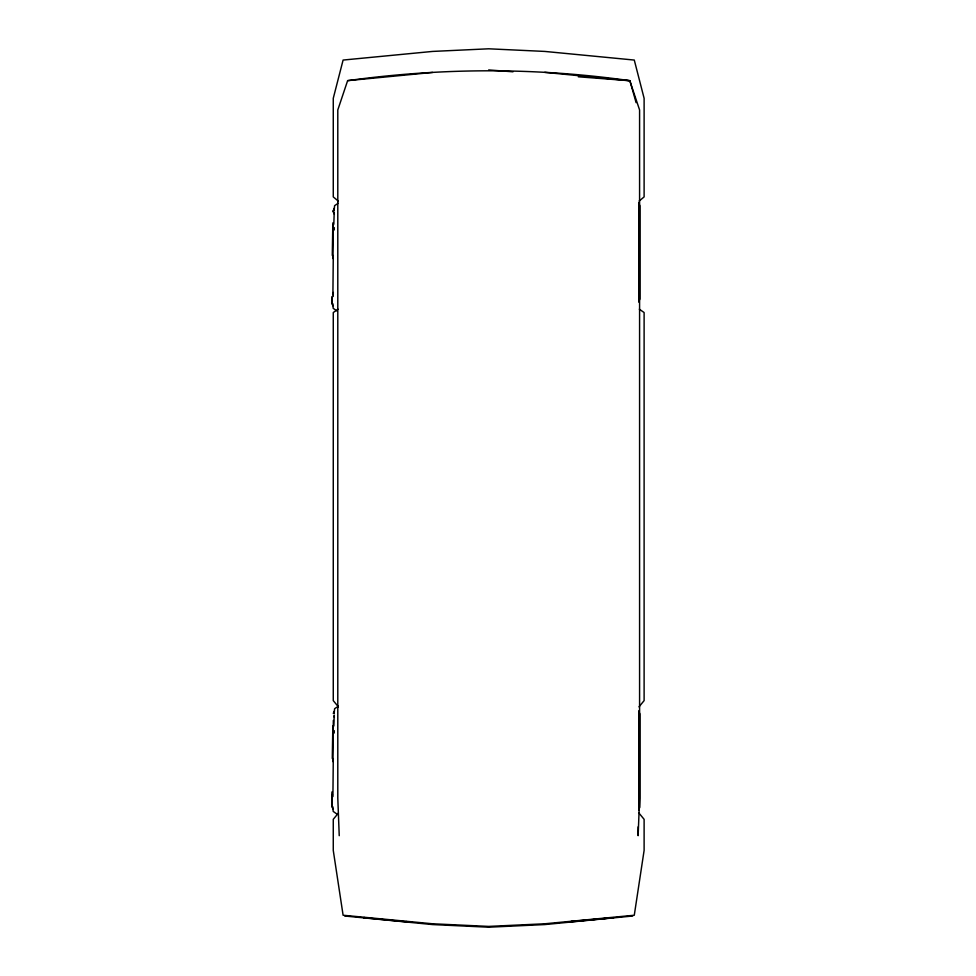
<?xml version="1.0" encoding="UTF-8"?>
<svg xmlns="http://www.w3.org/2000/svg" width="976" height="976" viewBox="0 0 976 976"><rect width="100%" height="100%" fill="white"/><g stroke="black" fill="none" stroke-linecap="round" stroke-linejoin="round"><path stroke-width="1.46" d="M332.901 294.996L333.28 255.492M331.913 791.939L331.962 806.713L332.926 808.836M332.914 796.587L333.28 758.559M333.328 720.422L332.938 761.609M333.292 225.09L332.938 258.542M334.231 229.97L334.243 227.591M334.231 733.037L334.243 730.658M332.279 255.419L332.828 222.882M332.279 758.486L332.828 725.949M333.816 224.285L334.219 212.231L334.28 214.147M333.219 296.497L333.316 292.422M333.841 725.998L334.219 715.31L334.28 717.226M332.377 794.147L331.962 806.713M334.097 210.755L334.597 205.668L338.196 203.24M332.206 298.168L331.962 303.646L332.926 305.769M334.097 713.822L334.597 708.735L338.196 706.307M333.145 211.499L334.268 208.217L334.158 209.45M334.158 712.529L334.268 711.284L333.255 713.383M638.145 826.831L638.145 835.688L639.585 798.112L639.585 109.959L629.752 80.654C535.787 67.405 441.603 67.649 347.627 80.654L337.794 109.959L337.794 798.112L339.233 835.688M638.841 301.194L639.841 299.071L639.841 205.692L638.841 203.569M638.841 809.324L639.841 807.213L639.841 713.822L638.841 711.711M338.379 813.106L333.267 819.328L333.267 850.425L343.101 915.244L432.612 923.784L488.683 926.407L544.767 923.784L634.278 915.244L644.111 850.425L644.111 819.328L638.999 813.106M638.999 706.831L644.111 700.622L644.111 312.54L639.341 309.209M639.146 201.032L644.111 196.92L644.111 98.308L634.278 60.061L544.767 51.423L488.683 48.8L432.612 51.423L343.101 60.061L333.267 98.308L333.267 196.92L338.233 201.032M338.038 309.209L333.267 312.54L333.267 700.622L338.379 706.831M364.621 917.489L363.475 917.672L407.102 921.893L406.126 921.442M432.612 72.431L347.627 80.654M632.68 916.013L544.767 924.577L488.683 927.2L432.612 924.577L344.699 916.013M488.683 69.93L512.986 71.797M578.304 76.787L629.947 80.74L636.096 102.651M629.947 80.74L544.767 72.346M336.708 310.844L333.182 308.318L332.853 303.682M336.708 813.923L333.182 811.398L332.853 806.762M333.255 210.316L333.316 212.304M331.962 303.646L331.889 296.606M638.841 202.557L638.841 302.206M638.841 710.699L638.841 810.336M571.253 921.442L570.277 921.893L613.904 917.672L571.253 921.442"/></g></svg>
